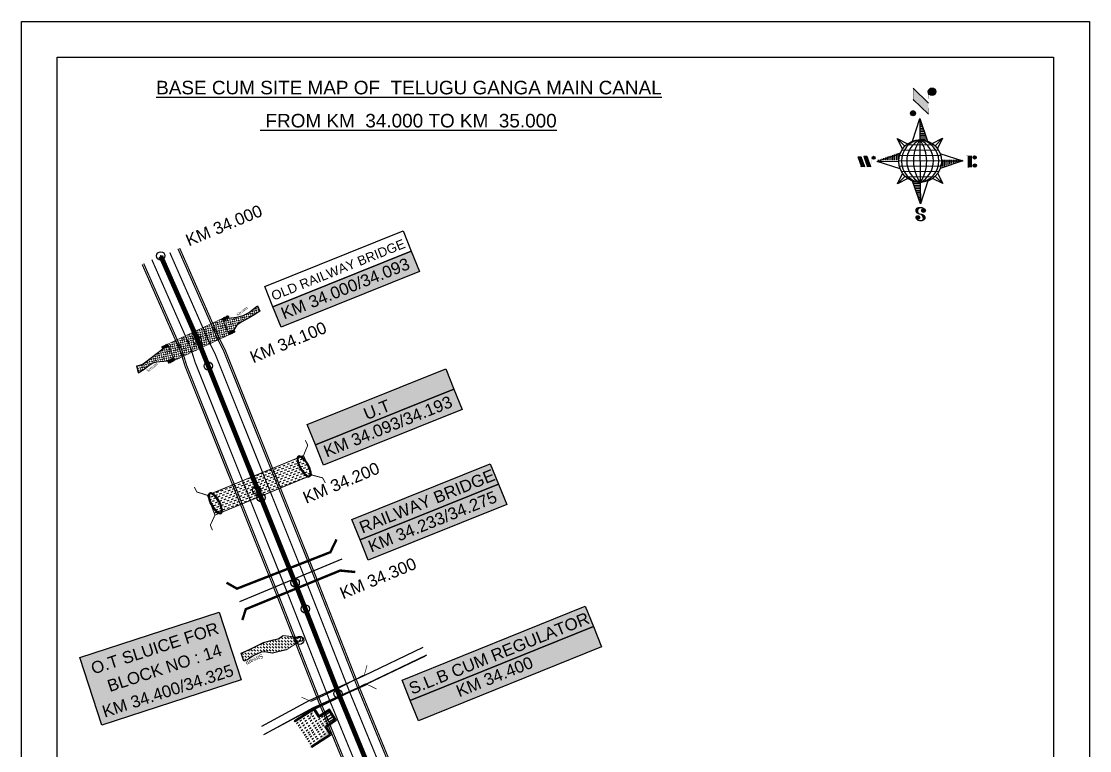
# Model space of a CAD drawing. Header units: inches. Extents: x 255066 to 255957, y 1726817 to 1728077.
# Drawn here: x 255066 to 255957, y 1727468 to 1728077 of the extents above; entities that cross this region are included whole.
import ezdxf

# ---------------------------------------------------------------- set-up
doc = ezdxf.new("R2010")
doc.units = ezdxf.units.IN
doc.header["$MEASUREMENT"] = 0
doc.header["$PDMODE"] = 32
doc.header["$PDSIZE"] = 7
doc.linetypes.add('ACAD_ISO02W100', pattern=[15, 12, -3])
for name, color, linetype in [('AQUADUCT', 1, 'Continuous'), ('bed with', 5, 'Continuous'), ('bord', 1, 'Continuous'), ('cahnige', 7, 'Continuous'), ('CARTTRACK', 30, 'ACAD_ISO02W100'), ('chainage', 7, 'Continuous'), ('laying', 4, 'Continuous'), ('lining', 4, 'Continuous'), ('OT', 7, 'Continuous'), ('ROAD', 6, 'Continuous'), ('SLB', 11, 'Continuous'), ('STREAM', 4, 'Continuous'), ('Stu coo', 3, 'Continuous'), ('TEXT', 7, 'Continuous'), ('top of bund', 1, 'Continuous'), ('UT', 173, 'ACAD_ISO02W100'), ('V', 6, 'Continuous'), ('ZSTU', 7, 'Continuous')]:
    doc.layers.add(name, color=color, linetype=linetype)
doc.styles.add('5mm', font='times.ttf', dxfattribs={"height": 3})
doc.styles.get("Standard").update_dxf_attribs({"font": 'arial.ttf'})
doc.linetypes.add('TRACKS', pattern='A,0.15,[130,ltypeshp.shx,S=0.25,R=0,X=0,Y=0],0.15', length=0.3)
pattern_1 = [(228.0128, (-362214.33102, -1526288.49251), (-7.999998232158, -9.0000013416072), [0.134536, -13.319088]), (184.9697, (-362214.42102, -1526288.592507), (12.0000010515176, 0.999991307007), [0.230868, -22.855925]), (132.5104, (-362214.65102, -1526288.61251), (9.9999907183468, -11.0000086738712), [0.162788, -16.116032]), (267.2737, (-362215.04102, -1526288.862507), (0.9999960177272, 20.0000002949735), [0.210238, -20.813558]), (292.8337, (-362215.05102, -1526289.072507), (-5.0000099054371, 11.9999964117778), [0.206155, -20.409373]), (357.2737, (-362214.97102, -1526289.262507), (-20.0000002949735, 0.9999960177272), [0.210238, -20.813558]), (37.6942, (-362214.761022, -1526289.272507), (-13.000007345618, -9.9999904051605), [0.278029, -27.524849]), (72.2553, (-362214.541022, -1526289.102507), (7.0000107627054, 21.9999962312392), [0.262488, -25.986321]), (121.4296, (-362214.46102, -1526288.852507), (-8.0000082341764, 12.9999950364926), [0.21095, -20.884073]), (175.2364, (-362214.57102, -1526288.67251), (11.0000009463196, -0.9999915326613), [0.240832, -11.800763]), (222.3974, (-362214.811022, -1526288.652507), (-12.0000073510732, -10.9999920820141), [0.311448, -30.833375]), (138.8141, (-362214.05102, -1526288.87251), (-7.0000029468057, 5.999997313343), [0.106301, -10.523844]), (171.4692, (-362214.13102, -1526288.802507), (12.9999982848151, -2.0000079100398), [0.202237, -20.021511]), (225, (-362214.331, -1526288.7725), (-1e-16, -1.00000030945), [0.141421, -1.272792]), (203.1986, (-362214.40102, -1526288.65251), (4.999999730667, 2.000001325265), [0.076158, -7.539615]), (291.8014, (-362214.47102, -1526288.6825), (-0.9999999105, 3.00000027301), [0.107703, -5.277462]), (30.9638, (-362214.43102, -1526288.7825), (2.999998022288, 2.00000248354), [0.174929, -5.656023]), (161.5651, (-362214.28102, -1526288.6925), (2.00000043459, -0.99999840322), [0.126491, -3.035787]), (16.3895, (-362215.05102, -1526288.682507), (10.000002198412, 2.999992709818), [0.1772, -17.542845]), (70.3462, (-362214.88102, -1526288.63251), (-3.9999952473717, -11.0000021356062), [0.148661, -14.717408]), (293.1986, (-362214.28102, -1526288.49251), (-2.000001325265, 4.999999730667), [0.152315, -7.463458]), (343.6105, (-362214.22102, -1526288.632507), (-10.000002198412, 2.999992709818), [0.1772, -17.542845]), (339.444, (-362215.05102, -1526289.30251), (-5.000001844542, 1.999995996422), [0.17088, -8.373124]), (294.7751, (-362214.89102, -1526289.36251), (-4.9999921892452, 11.000003421839), [0.143178, -14.174643]), (66.8014, (-362214.27102, -1526289.49251), (2.000001325265, 4.999999730667), [0.152315, -7.463458]), (17.354, (-362214.21102, -1526289.35251), (-13.0000020190968, -3.9999945022591), [0.167631, -16.595424]), (69.444, (-362214.76102, -1526289.49251), (-1.999995996422, -5.000001844542), [0.08544, -8.458564]), (101.3099, (-362214.33102, -1526289.4925), (-0.999997632162, 4.00000075223), [0.05099, -5.048029]), (165.9638, (-362214.34102, -1526289.4425), (3.00000054599, -0.99999805736), [0.206155, -3.91695]), (186.009, (-362214.54102, -1526289.392507), (9.999999750906, 0.9999993174818), [0.19105, -18.913923]), (303.6901, (-362214.43102, -1526288.8725), (-1.000001334507, 1.99999955777), [0.144222, -3.461329]), (353.1572, (-362214.351022, -1526288.992507), (16.9999993654786, -2.0000079979248), [0.251794, -24.927563]), (60.9454, (-362214.10102, -1526289.02251), (-4.000000027199, -7.0000003845697), [0.102956, -10.192674]), (90, (-362214.051, -1526288.9325), (-1, 1), [0.06, -0.94]), (120.2564, (-362214.56102, -1526289.36251), (3.9999948868027, -7.0000024558547), [0.138924, -13.75352]), (48.0128, (-362214.63102, -1526289.24251), (7.999998232158, 9.0000013416072), [0.269072, -13.184552]), (0, (-362214.451, -1526289.0425), (1, 1), [0.26, -0.74]), (325.3048, (-362214.19102, -1526289.04251), (-9.9999942589875, 7.0000086095945), [0.158114, -15.653274]), (254.0546, (-362214.06102, -1526289.13251), (-0.999999889296, -4.000000126652), [0.145602, -7.134508]), (207.646, (-362214.10102, -1526289.272507), (-18.9999958071796, -10.0000077131692), [0.237065, -23.469474]), (175.4261, (-362214.311022, -1526289.382507), (-13.0000005583121, 0.9999948011611), [0.250799, -24.829074])]
pattern_2 = [(0, (-362215.051, -1526289.4925), (1.25, 1.25), [1.25, -1.25])]
pattern_3 = [(228.0128, (-362243.17535, -1526336.432974), (-7.999998232158, -9.0000013416072), [0.134536, -13.319088]), (184.9697, (-362243.26535, -1526336.532974), (12.0000010515176, 0.999991307007), [0.230868, -22.855925]), (132.5104, (-362243.49535, -1526336.552974), (9.9999907183468, -11.0000086738712), [0.162788, -16.116032]), (267.2737, (-362243.88535, -1526336.802974), (0.9999960177272, 20.0000002949735), [0.210238, -20.813558]), (292.8337, (-362243.89535, -1526337.012974), (-5.0000099054371, 11.9999964117778), [0.206155, -20.409373]), (357.2737, (-362243.81535, -1526337.202974), (-20.0000002949735, 0.9999960177272), [0.210238, -20.813558]), (37.6942, (-362243.60535, -1526337.212974), (-13.000007345618, -9.9999904051605), [0.278029, -27.524849]), (72.2553, (-362243.38535, -1526337.042974), (7.0000107627054, 21.9999962312392), [0.262488, -25.986321]), (121.4296, (-362243.30535, -1526336.792974), (-8.0000082341764, 12.9999950364926), [0.21095, -20.884073]), (175.2364, (-362243.41535, -1526336.612974), (11.0000009463196, -0.9999915326613), [0.240832, -11.800763]), (222.3974, (-362243.65535, -1526336.592974), (-12.0000073510732, -10.9999920820141), [0.311448, -30.833375]), (138.8141, (-362242.89535, -1526336.81297), (-7.0000029468057, 5.999997313343), [0.106301, -10.523844]), (171.4692, (-362242.97535, -1526336.742974), (12.9999982848151, -2.0000079100398), [0.202237, -20.021511]), (225, (-362243.17535, -1526336.713), (-1e-16, -1.00000030945), [0.141421, -1.272792]), (203.1986, (-362243.24535, -1526336.59297), (4.999999730667, 2.000001325265), [0.076158, -7.539615]), (291.8014, (-362243.31535, -1526336.62297), (-0.9999999105, 3.00000027301), [0.107703, -5.277462]), (30.9638, (-362243.27535, -1526336.72297), (2.999998022288, 2.00000248354), [0.174929, -5.656023]), (161.5651, (-362243.12535, -1526336.63297), (2.00000043459, -0.99999840322), [0.126491, -3.035787]), (16.3895, (-362243.89535, -1526336.622974), (10.000002198412, 2.999992709818), [0.1772, -17.542845]), (70.3462, (-362243.72535, -1526336.572974), (-3.9999952473717, -11.0000021356062), [0.148661, -14.717408]), (293.1986, (-362243.12535, -1526336.43297), (-2.000001325265, 4.999999730667), [0.152315, -7.463458]), (343.6105, (-362243.06535, -1526336.572974), (-10.000002198412, 2.999992709818), [0.1772, -17.542845]), (339.444, (-362243.89535, -1526337.24297), (-5.000001844542, 1.999995996422), [0.17088, -8.373124]), (294.7751, (-362243.73535, -1526337.302974), (-4.9999921892452, 11.000003421839), [0.143178, -14.174643]), (66.8014, (-362243.11535, -1526337.43297), (2.000001325265, 4.999999730667), [0.152315, -7.463458]), (17.354, (-362243.05535, -1526337.292974), (-13.0000020190968, -3.9999945022591), [0.167631, -16.595424]), (69.444, (-362243.60535, -1526337.43297), (-1.999995996422, -5.000001844542), [0.08544, -8.458564]), (101.3099, (-362243.17535, -1526337.43297), (-0.999997632162, 4.00000075223), [0.05099, -5.048029]), (165.9638, (-362243.18535, -1526337.38297), (3.00000054599, -0.99999805736), [0.206155, -3.91695]), (186.009, (-362243.38535, -1526337.332974), (9.999999750906, 0.9999993174818), [0.19105, -18.913923]), (303.6901, (-362243.27535, -1526336.81297), (-1.000001334507, 1.99999955777), [0.144222, -3.461329]), (353.1572, (-362243.19535, -1526336.932974), (16.9999993654786, -2.0000079979248), [0.251794, -24.927563]), (60.9454, (-362242.94535, -1526336.96297), (-4.000000027199, -7.0000003845697), [0.102956, -10.192674]), (90, (-362242.8953, -1526336.873), (-1, 1), [0.06, -0.94]), (120.2564, (-362243.40535, -1526337.302974), (3.9999948868027, -7.0000024558547), [0.138924, -13.75352]), (48.0128, (-362243.47535, -1526337.182974), (7.999998232158, 9.0000013416072), [0.269072, -13.184552]), (0, (-362243.2953, -1526336.983), (1, 1), [0.26, -0.74]), (325.3048, (-362243.03535, -1526336.982974), (-9.9999942589875, 7.0000086095945), [0.158114, -15.653274]), (254.0546, (-362242.90535, -1526337.07297), (-0.999999889296, -4.000000126652), [0.145602, -7.134508]), (207.646, (-362242.94535, -1526337.212974), (-18.9999958071796, -10.0000077131692), [0.237065, -23.469474]), (175.4261, (-362243.15535, -1526337.322974), (-13.0000005583121, 0.9999948011611), [0.250799, -24.829074])]
pattern_4 = [(267.297113149, (-8720374.938, 50637915.138), (10.5367255337, -0.497431438), [])]
pattern_5 = [(357.297113149, (-8720374.938, 50637915.138), (0.497431438, 10.5367255337), [])]

# ---------------------------------------------------------------- blocks, each defined once
blk = doc.blocks.new('FGDFGDFG6YURT')
at = {"layer": 'ROAD', "color": 1, "linetype": 'Continuous', "lineweight": 25}
for points in [[(386103.53, 1482907.42, 0), (386134.49, 1482913.05, 0), (386162.33, 1482917.43, 0), (386187.04, 1482923.15, 0)], [(386104.35, 1482907.67, 0), (386135.27, 1482913.29, 0), (386163.2, 1482917.69, 0), (386188.04, 1482923.43, 0)], [(386104.24, 1482903.53, 0), (386135.16, 1482909.15, 0), (386163.09, 1482913.55, 0), (386187.93, 1482919.3, 0)]]:
    blk.add_polyline3d(points, dxfattribs=at)
at = {"layer": 'SLB'}
for points, const_width in [([(386161.82, 1482917.9), (386162.17, 1482917.94), (386164.81, 1482922)], 0.3), ([(386134.59, 1482913.4), (386134.24, 1482913.41), (386130.63, 1482916.64)], 0.3), ([(386134.59, 1482913.4), (386148.24, 1482915.45), (386161.82, 1482917.9)], 0.5), ([(386161.99, 1482918.19), (386148.41, 1482915.73), (386134.91, 1482912.87)], 0.5), ([(386161.88, 1482914.05), (386148.3, 1482911.6), (386134.8, 1482908.74)], 0.5), ([(386161.88, 1482914.05), (386162.23, 1482914.04), (386165.93, 1482910.93)], 0.3), ([(386134.8, 1482908.74), (386134.45, 1482908.69), (386131.94, 1482904.55)], 0.3)]:
    blk.add_lwpolyline(points, dxfattribs=dict(at, const_width=const_width))
blk = doc.blocks.new('VBVB')
at = {"layer": 'STREAM'}
h = blk.add_hatch(dxfattribs=at)
h.set_pattern_fill('DASH', color=256, scale=10, style=0)
h.set_pattern_definition([(0, (17867.8837, -28501.71), (1.25, 1.25), [1.25, -1.25])])
h.paths.add_polyline_path([(380095.96, 1497774.98), (380098.87, 1497780.21), (380100.45, 1497784.62), (380101.78, 1497788.77), (380103.77, 1497793.59), (380099.53, 1497795.92), (380098.45, 1497793.51), (380097.62, 1497789.6), (380096.96, 1497787.69), (380095.79, 1497784.7), (380093.88, 1497782.96), (380090.89, 1497780.8), (380086.57, 1497773.96), (380084.6, 1497765.18), (380084.08, 1497764.33), (380085.94, 1497763.15), (380086.57, 1497763.83), (380093.72, 1497769.3), (380094.46, 1497772.65)])
at = {"layer": 'OT', "const_width": 0.5}
blk.add_lwpolyline([(380084.6, 1497765.18), (380084.07, 1497764.33), (380083.55, 1497763.48), (380085.4, 1497762.31), (380085.94, 1497763.15), (380084.08, 1497764.33), (380085.94, 1497763.15), (380086.57, 1497763.83), (380093.72, 1497769.3), (380086.57, 1497763.83), (380085.94, 1497763.15), (380084.08, 1497764.33), (380084.6, 1497765.18), (380086.57, 1497773.96)], dxfattribs=at)
at = {"layer": 'STREAM'}
blk.add_lwpolyline([(380086.57, 1497773.96), (380090.89, 1497780.8), (380093.88, 1497782.96), (380095.79, 1497784.7), (380096.96, 1497787.69), (380097.62, 1497789.6), (380098.45, 1497793.51), (380099.53, 1497795.92), (380103.77, 1497793.59), (380101.78, 1497788.77), (380100.45, 1497784.62), (380098.87, 1497780.21), (380095.96, 1497774.98), (380094.46, 1497772.65), (380093.72, 1497769.3)], dxfattribs=at)
at = {"layer": 'cahnige', "style": '5mm'}
blk.add_text('Stream', height=2.5, rotation=71.17434, dxfattribs=at).set_placement((380095, 1497785.49))
blk = doc.blocks.new('A$C377B10CC')
at = {"layer": 'STREAM'}
h = blk.add_hatch(dxfattribs=at)
h.set_pattern_fill('DASH', color=256, scale=10, style=0)
h.set_pattern_definition(pattern_2)
h.paths.add_polyline_path([(-21.08, 10.4), (-19.27, 14.97), (-16.19, 21.25), (-13.84, 26.14), (-11.82, 30.83), (-15.87, 33.27), (-17.46, 29.02), (-18.42, 24.87), (-21.4, 19.97), (-25.24, 15.72), (-29.94, 11.73), (-32.55, 7.4), (-28.05, 4.51), (-23.62, 1.52), (-21.09, 5.72)])
h = blk.add_hatch(dxfattribs=at)
h.set_pattern_fill('DASH', color=256, scale=10, style=0)
h.set_pattern_definition(pattern_2)
h.paths.add_polyline_path([(-60.19, -34.66), (-53.99, -38.65), (-47.91, -42.74), (-22.26, -0.11), (-28.38, 4.01), (-34.55, 7.96)])
h = blk.add_hatch(dxfattribs=at)
h.set_pattern_fill('DASH', color=256, scale=10, style=0)
h.set_pattern_definition(pattern_2)
h.paths.add_polyline_path([(-57.75, -50.48), (-52.46, -46.42), (-49.88, -42.13), (-54.32, -39.15), (-58.82, -36.26), (-61.4, -40.54), (-63.59, -47.48), (-64.77, -50.57), (-67.97, -60.27), (-69.89, -62.93), (-71.7, -64.63), (-67.44, -68.36), (-64.88, -63.04), (-63.28, -57.93), (-61.9, -54.85), (-59.45, -52.19)])
at = {"layer": 'UT', "ltscale": 0.2}
h = blk.add_hatch(dxfattribs=at)
h.set_pattern_fill('GRAVEL', color=256, style=0)
h.set_pattern_definition(pattern_1)
h.paths.add_polyline_path([(-34.24, 8.48), (-32.55, 7.4), (-29.94, 11.73), (-31.66, 12.76)])
h = blk.add_hatch(dxfattribs=at)
h.set_pattern_fill('GRAVEL', color=256, style=0)
h.set_pattern_definition(pattern_1)
h.paths.add_polyline_path([(-23.62, 1.52), (-21.95, 0.4), (-19.37, 4.69), (-21.09, 5.72)])
h = blk.add_hatch(dxfattribs=at)
h.set_pattern_fill('GRAVEL', color=256, style=0)
h.set_pattern_definition(pattern_3)
h.paths.add_polyline_path([(-58.82, -36.26), (-60.5, -35.18), (-63.08, -39.46), (-61.4, -40.54)])
h = blk.add_hatch(dxfattribs=at)
h.set_pattern_fill('GRAVEL', color=256, style=0)
h.set_pattern_definition(pattern_3)
h.paths.add_polyline_path([(-48.22, -43.25), (-49.93, -42.22), (-52.46, -46.42), (-50.8, -47.54)])
at = {"layer": 'STREAM'}
for points in [[(-29.94, 11.73), (-25.24, 15.72), (-21.4, 19.97), (-18.42, 24.87), (-17.46, 29.02), (-15.87, 33.27), (-11.82, 30.83), (-13.84, 26.14), (-16.19, 21.25), (-19.27, 14.97), (-21.08, 10.4), (-21.09, 5.72)], [(-61.4, -40.54), (-63.59, -47.48), (-64.77, -50.57), (-67.97, -60.27), (-69.89, -62.93), (-71.7, -64.63), (-67.44, -68.36), (-64.88, -63.04), (-63.28, -57.93), (-61.9, -54.85), (-59.45, -52.19), (-57.75, -50.48), (-52.46, -46.42)]]:
    blk.add_lwpolyline(points, dxfattribs=at)
at = {"layer": 'UT', "ltscale": 0.2, "const_width": 0.5}
for points in [[(-34.24, 8.48), (-31.66, 12.76)], [(-32.55, 7.4), (-29.94, 11.73)], [(-31.66, 12.76), (-29.94, 11.73)], [(-60.5, -35.18), (-34.55, 7.96)], [(-48.22, -43.25), (-22.26, -0.11)], [(-34.56, 7.97), (-28.38, 4.01), (-22.26, -0.11)], [(-34.24, 8.48), (-28.05, 4.51), (-21.95, 0.4)], [(-23.62, 1.52), (-21.09, 5.72)], [(-22.26, -0.11), (-21.95, 0.4)], [(-21.95, 0.4), (-19.37, 4.69)], [(-21.09, 5.72), (-19.37, 4.69)], [(-63.08, -39.46), (-60.5, -35.18)], [(-60.5, -35.18), (-54.32, -39.15), (-48.22, -43.25)], [(-60.18, -34.67), (-53.99, -38.65), (-47.88, -42.75)], [(-63.08, -39.46), (-61.4, -40.54)], [(-61.4, -40.54), (-58.82, -36.26)], [(-52.46, -46.42), (-49.88, -42.13)], [(-50.8, -47.54), (-48.22, -43.25)], [(-52.46, -46.42), (-50.8, -47.54)]]:
    blk.add_lwpolyline(points, dxfattribs=at)
at = {"layer": 'cahnige', "style": '5mm'}
for p in [(-24.71, 16.98), (-60.91, -63.65)]:
    blk.add_text('Stream', height=2.5, rotation=71.17434, dxfattribs=at).set_placement(p)
blk = doc.blocks.new('GGF')
at = {"layer": 'STREAM'}
h = blk.add_hatch(dxfattribs=at)
h.set_pattern_fill('DASH', color=256, scale=10, angle=-6.08273, style=0)
h.set_pattern_definition([(353.91726508, (-115347.3726, 1016.3876), (1.3754179499, 1.1105068496), [1.25, -1.25])])
h.paths.add_polyline_path([(406186.84, 1485623.89), (406186.34, 1485618.17), (406185.83, 1485612.44), (406242.6, 1485608.9), (406242.86, 1485614.64), (406243.12, 1485620.38)])
at = {"layer": 'laying', "linetype": 'ByBlock', "extrusion": (0, 0, -1)}
for centre in [(406188.83, 1485618.1), (406240.81, 1485614.96)]:
    blk.add_ellipse(centre, major_axis=(0.4, -6.37), ratio=0.388717, dxfattribs=at)
at = {"layer": 'laying', "linetype": 'ByBlock'}
for points in [[(406189.2, 1485612.24), (406189.13, 1485612.23), (406189.05, 1485612.25), (406188.86, 1485612.32), (406188.75, 1485612.39), (406188.51, 1485612.61), (406188.38, 1485612.76), (406187.99, 1485613.32), (406187.73, 1485613.86), (406187.29, 1485615.15), (406187.11, 1485615.9), (406186.88, 1485617.49), (406186.82, 1485618.32), (406186.84, 1485619.93), (406186.91, 1485620.71), (406187.17, 1485622.07), (406187.36, 1485622.65), (406187.71, 1485623.36), (406187.86, 1485623.57), (406188.11, 1485623.82), (406188.22, 1485623.89), (406188.4, 1485623.96), (406188.47, 1485623.97), (406188.64, 1485623.95), (406188.74, 1485623.91), (406188.98, 1485623.76), (406189.11, 1485623.64), (406189.38, 1485623.32), (406189.52, 1485623.11), (406189.95, 1485622.33), (406190.22, 1485621.61), (406190.62, 1485619.96), (406190.76, 1485619.04), (406190.86, 1485617.19), (406190.83, 1485616.26), (406190.61, 1485614.61), (406190.43, 1485613.88), (406190.06, 1485613.02), (406189.9, 1485612.77), (406189.63, 1485612.45), (406189.52, 1485612.35), (406189.34, 1485612.26), (406189.27, 1485612.24), (406189.2, 1485612.24)], [(406241.18, 1485609.1), (406241.11, 1485609.1), (406241.03, 1485609.11), (406240.84, 1485609.19), (406240.73, 1485609.26), (406240.49, 1485609.47), (406240.36, 1485609.62), (406239.97, 1485610.18), (406239.7, 1485610.72), (406239.26, 1485612.02), (406239.09, 1485612.77), (406238.86, 1485614.35), (406238.8, 1485615.19), (406238.82, 1485616.8), (406238.89, 1485617.57), (406239.15, 1485618.93), (406239.34, 1485619.51), (406239.69, 1485620.22), (406239.84, 1485620.43), (406240.09, 1485620.69), (406240.19, 1485620.75), (406240.37, 1485620.83), (406240.44, 1485620.83), (406240.62, 1485620.81), (406240.72, 1485620.78), (406240.95, 1485620.62), (406241.08, 1485620.51), (406241.36, 1485620.18), (406241.5, 1485619.98), (406241.93, 1485619.19), (406242.2, 1485618.47), (406242.6, 1485616.82), (406242.73, 1485615.9), (406242.84, 1485614.05), (406242.81, 1485613.12), (406242.59, 1485611.47), (406242.4, 1485610.74), (406242.03, 1485609.88), (406241.88, 1485609.63), (406241.61, 1485609.31), (406241.49, 1485609.22), (406241.31, 1485609.12), (406241.25, 1485609.11), (406241.18, 1485609.1)]]:
    blk.add_open_spline(points, degree=3, knots=[0, 0, 0, 0, 0.189072, 0.189072, 0.378144, 0.378144, 0.567217, 0.567217, 0.964238, 0.964238, 1.36126, 1.36126, 1.758281, 1.758281, 2.155303, 2.155303, 2.552324, 2.552324, 2.807761, 2.807761, 3.01244, 3.01244, 3.217119, 3.217119, 3.421798, 3.421798, 3.626477, 3.626477, 3.831155, 3.831155, 4.280923, 4.280923, 4.73069, 4.73069, 5.180458, 5.180458, 5.630225, 5.630225, 5.896844, 5.896844, 6.112115, 6.112115, 6.283185, 6.283185, 6.283185, 6.283185], dxfattribs=at)
at = {"layer": 'UT', "ltscale": 0.2, "const_width": 0.5}
for points in [[(406181.01, 1485605.63), (406181.2, 1485608.62), (406185.83, 1485612.44), (406186.34, 1485618.17), (406186.84, 1485623.89), (406182.49, 1485628.03), (406182.47, 1485631.03)], [(406247.66, 1485627.39), (406247.59, 1485624.39), (406243.12, 1485620.38), (406242.86, 1485614.64), (406242.6, 1485608.9), (406247.12, 1485604.95), (406247.26, 1485601.95)], [(406186.84, 1485623.89), (406243.12, 1485620.38)], [(406185.83, 1485612.44), (406242.6, 1485608.9)]]:
    blk.add_lwpolyline(points, dxfattribs=at)
blk = doc.blocks.new('RGRGFG')
at = {"layer": 'V'}
h = blk.add_hatch(color=4, dxfattribs=at)
h.paths.add_polyline_path([(245045.3, 1724876.52), (245045.3, 1724857.87), (245052.94, 1724857.87), (245052.94, 1724847.69), (245061.79, 1724847.69), (245061.79, 1724857.87), (245069.43, 1724857.87), (245069.43, 1724876.52), (245070.43, 1724876.52), (245070.43, 1724856.87), (245062.79, 1724856.87), (245062.79, 1724846.69), (245051.94, 1724846.69), (245051.94, 1724856.87), (245044.3, 1724856.87), (245044.3, 1724876.52)])
h.paths.add_polyline_path([(245070.43, 1724876.52), (245070.43, 1724856.87)], flags=17)
h.paths.add_polyline_path([(245062.79, 1724856.87), (245062.79, 1724846.69)], flags=17)
h.paths.add_polyline_path([(245062.79, 1724856.87), (245070.43, 1724856.87)], flags=17)
edge = h.paths.add_edge_path(flags=17)
edge.add_line((245051.94, 1724846.69), (245062.79, 1724846.69))
edge.add_line((245051.94, 1724846.69), (245062.79, 1724846.69))
edge = h.paths.add_edge_path(flags=17)
edge.add_line((245044.3, 1724876.52), (245044.3, 1724856.87))
edge.add_line((245044.3, 1724856.87), (245051.94, 1724856.87))
edge.add_line((245051.94, 1724856.87), (245051.94, 1724846.69))
at = {"layer": 'V', "color": 4}
for points in [[(245044.3, 1724876.52), (245044.3, 1724856.87), (245051.94, 1724856.87), (245051.94, 1724846.69)], [(245044.3, 1724876.52), (245044.3, 1724856.87), (245051.94, 1724856.87), (245051.94, 1724846.69), (245062.79, 1724846.69), (245062.79, 1724856.87), (245070.43, 1724856.87), (245070.43, 1724876.52)], [(245044.3, 1724876.52), (245045.3, 1724876.52)], [(245045.3, 1724876.52), (245045.3, 1724857.87), (245052.94, 1724857.87), (245052.94, 1724847.69), (245061.79, 1724847.69), (245061.79, 1724857.87), (245069.43, 1724857.87), (245069.43, 1724876.52)], [(245047.33, 1724874.79), (245047.33, 1724876.45)], [(245047.33, 1724871.3), (245047.33, 1724872.96)], [(245047.33, 1724867.98), (245047.33, 1724869.64)], [(245049.56, 1724874.79), (245049.56, 1724876.45)], [(245049.56, 1724871.3), (245049.56, 1724872.96)], [(245049.56, 1724867.98), (245049.56, 1724869.64)], [(245051.93, 1724874.79), (245051.93, 1724876.45)], [(245051.93, 1724871.3), (245051.93, 1724872.96)], [(245051.93, 1724867.98), (245051.93, 1724869.64)], [(245051.94, 1724846.69), (245062.79, 1724846.69), (245062.79, 1724856.87), (245070.43, 1724856.87), (245070.43, 1724876.52)], [(245053.95, 1724874.79), (245053.95, 1724876.45)], [(245053.95, 1724871.3), (245053.95, 1724872.96)], [(245053.95, 1724867.98), (245053.95, 1724869.64)], [(245055.88, 1724874.79), (245055.88, 1724876.45)], [(245055.88, 1724871.3), (245055.88, 1724872.96)], [(245055.88, 1724867.98), (245055.88, 1724869.64)], [(245058.11, 1724874.79), (245058.11, 1724876.45)], [(245058.11, 1724871.3), (245058.11, 1724872.96)], [(245058.11, 1724867.98), (245058.11, 1724869.64)], [(245060.48, 1724874.79), (245060.48, 1724876.45)], [(245060.48, 1724871.3), (245060.48, 1724872.96)], [(245060.48, 1724867.98), (245060.48, 1724869.64)], [(245070.43, 1724876.52), (245070.43, 1724856.87), (245062.79, 1724856.87), (245062.79, 1724846.69)], [(245070.43, 1724876.52), (245070.43, 1724856.87), (245062.79, 1724856.87), (245062.79, 1724846.69)], [(245063.06, 1724874.79), (245063.06, 1724876.45)], [(245063.06, 1724871.3), (245063.06, 1724872.96)], [(245063.06, 1724867.98), (245063.06, 1724869.64)], [(245065.3, 1724874.79), (245065.3, 1724876.45)], [(245065.3, 1724871.3), (245065.3, 1724872.96)], [(245065.3, 1724867.98), (245065.3, 1724869.64)], [(245067.66, 1724874.79), (245067.66, 1724876.45)], [(245067.66, 1724871.3), (245067.66, 1724872.96)], [(245067.66, 1724867.98), (245067.66, 1724869.64)], [(245069.43, 1724876.52), (245070.43, 1724876.52)], [(245047.33, 1724864.19), (245047.33, 1724865.85)], [(245047.33, 1724860.74), (245047.33, 1724862.4)], [(245049.56, 1724864.19), (245049.56, 1724865.85)], [(245049.56, 1724860.74), (245049.56, 1724862.4)], [(245051.93, 1724864.19), (245051.93, 1724865.85)], [(245051.93, 1724860.74), (245051.93, 1724862.4)], [(245053.95, 1724864.19), (245053.95, 1724865.85)], [(245053.95, 1724860.74), (245053.95, 1724862.4)], [(245055.88, 1724864.19), (245055.88, 1724865.85)], [(245055.88, 1724860.74), (245055.88, 1724862.4)], [(245058.11, 1724864.19), (245058.11, 1724865.85)], [(245058.11, 1724860.74), (245058.11, 1724862.4)], [(245060.48, 1724864.19), (245060.48, 1724865.85)], [(245060.48, 1724860.74), (245060.48, 1724862.4)], [(245063.06, 1724864.19), (245063.06, 1724865.85)], [(245063.06, 1724860.74), (245063.06, 1724862.4)], [(245065.3, 1724864.19), (245065.3, 1724865.85)], [(245065.3, 1724860.74), (245065.3, 1724862.4)], [(245067.66, 1724864.19), (245067.66, 1724865.85)], [(245067.66, 1724860.74), (245067.66, 1724862.4)], [(245053.95, 1724857.68), (245053.95, 1724859.34)], [(245053.95, 1724854.48), (245053.95, 1724856.15)], [(245053.95, 1724848.32), (245053.95, 1724853.55)], [(245055.88, 1724857.68), (245055.88, 1724859.34)], [(245055.88, 1724854.48), (245055.88, 1724856.15)], [(245055.88, 1724848.32), (245055.88, 1724853.55)], [(245058.11, 1724857.68), (245058.11, 1724859.34)], [(245058.11, 1724854.48), (245058.11, 1724856.15)], [(245058.11, 1724848.32), (245058.11, 1724853.55)], [(245060.48, 1724857.68), (245060.48, 1724859.34)], [(245060.48, 1724854.48), (245060.48, 1724856.15)], [(245060.48, 1724848.32), (245060.48, 1724853.55)]]:
    blk.add_lwpolyline(points, dxfattribs=at)
blk = doc.blocks.new('*X7')
at = {"color": 0, "linetype": 'Continuous'}
for p, q in [((6321.56, 239.21), (6322.58, 240.23)), ((6321.57, 239.39), (6322.52, 240.35)), ((6321.58, 239.58), (6322.47, 240.46)), ((6321.59, 239.95), (6322.35, 240.7)), ((6321.59, 239.76), (6322.41, 240.58)), ((6321.6, 240.13), (6322.29, 240.82)), ((6321.61, 240.32), (6322.32, 241.03)), ((6321.62, 240.5), (6322.34, 241.22)), ((6321.67, 239.14), (6322.64, 240.11)), ((6321.76, 239.05), (6322.69, 239.99)), ((6321.77, 240.83), (6322.36, 241.41)), ((6321.84, 238.96), (6322.78, 239.9)), ((6321.93, 238.86), (6322.87, 239.81)), ((6322.01, 238.77), (6322.96, 239.72)), ((6322.08, 241.31), (6322.37, 241.61)), ((6322.1, 238.68), (6323.05, 239.64)), ((6322.18, 238.59), (6323.14, 239.55)), ((6322.27, 238.5), (6323.23, 239.46)), ((6322.41, 238.46), (6323.32, 239.37)), ((6322.54, 238.41), (6323.44, 239.31)), ((6322.67, 238.37), (6323.56, 239.26)), ((6322.8, 238.32), (6323.68, 239.2)), ((6322.93, 238.28), (6323.8, 239.15)), ((6323.06, 238.23), (6323.92, 239.09)), ((6323.19, 238.18), (6324.04, 239.03)), ((6323.33, 238.15), (6324.16, 238.98)), ((6323.5, 238.14), (6324.28, 238.92)), ((6323.67, 238.13), (6324.39, 238.85)), ((6323.83, 238.12), (6324.56, 238.84)), ((6324.1, 238.21), (6324.73, 238.84)), ((6324.34, 238.27), (6324.9, 238.83)), ((6324.59, 238.34), (6325.07, 238.82)), ((6324.83, 238.41), (6325.24, 238.81)), ((6325.08, 238.48), (6325.41, 238.81)), ((6325.4, 238.63), (6325.57, 238.8))]:
    blk.add_line(p, q, dxfattribs=at)
blk = doc.blocks.new('*X6')
at = {"color": 0, "linetype": 'Continuous'}
for p, q in [((6324.43, 240.3), (6324.53, 240.41)), ((6324.56, 240.26), (6324.76, 240.46)), ((6324.7, 240.22), (6325, 240.52)), ((6324.83, 240.18), (6325.23, 240.57)), ((6324.97, 240.14), (6325.45, 240.62)), ((6325.1, 240.1), (6325.63, 240.62)), ((6325.23, 240.05), (6325.8, 240.62)), ((6325.34, 239.97), (6325.98, 240.62)), ((6325.44, 239.9), (6326.1, 240.56)), ((6325.54, 239.83), (6326.22, 240.51)), ((6325.65, 239.75), (6326.35, 240.46)), ((6325.75, 239.68), (6326.47, 240.4)), ((6325.85, 239.61), (6326.59, 240.35)), ((6325.95, 239.53), (6326.72, 240.3)), ((6326.04, 239.44), (6326.84, 240.24)), ((6326.12, 239.35), (6326.96, 240.19)), ((6326.21, 239.25), (6327.06, 240.1)), ((6326.29, 239.16), (6327.14, 240.01)), ((6326.38, 239.07), (6327.22, 239.91)), ((6326.46, 238.98), (6327.3, 239.81)), ((6326.55, 238.89), (6327.38, 239.72)), ((6326.63, 238.8), (6327.46, 239.62)), ((6326.72, 238.7), (6327.54, 239.52)), ((6326.79, 238.6), (6327.62, 239.43)), ((6326.84, 238.47), (6327.7, 239.33)), ((6326.88, 238.34), (6327.78, 239.23)), ((6326.93, 238.21), (6327.85, 239.13)), ((6326.98, 238.08), (6327.85, 238.95)), ((6327, 237.93), (6327.84, 238.77)), ((6327.01, 237.76), (6327.84, 238.59)), ((6327.02, 237.6), (6327.84, 238.41)), ((6327.03, 237.43), (6327.83, 238.23)), ((6327.04, 237.26), (6327.83, 238.05)), ((6326.79, 236.48), (6327.35, 237.04)), ((6326.92, 236.78), (6327.58, 237.45)), ((6327.05, 237.09), (6327.81, 237.85))]:
    blk.add_line(p, q, dxfattribs=at)
blk = doc.blocks.new('H')
at = {"layer": 'bord', "extrusion": (0.000427885, 0.004792, 0.999988)}
h = blk.add_hatch(dxfattribs=at)
h.set_pattern_fill('LINE', color=8, scale=84.387686, angle=-2.70289, style=0)
h.set_pattern_definition(pattern_5)
h.paths.add_polyline_path([(-492.5, 785.6, -0.090992), (-448, 775.2), (-486.5, 912)])
h = blk.add_hatch(dxfattribs=at)
h.set_pattern_fill('LINE', color=8, scale=84.387686, angle=-92.70289, style=0)
h.set_pattern_definition(pattern_4)
h.paths.add_polyline_path([(-624.9, 665.1, -0.090992), (-614.5, 709.6), (-751.3, 671.1)])
h = blk.add_hatch(dxfattribs=at)
h.set_pattern_fill('LINE', color=8, scale=84.387686, angle=-92.70289, style=0)
h.set_pattern_definition(pattern_4)
h.paths.add_polyline_path([(-245.6, 647.2), (-372, 653.2, -0.090992), (-382.4, 608.7)])
h = blk.add_hatch(dxfattribs=at)
h.set_pattern_fill('LINE', color=8, scale=84.387686, angle=-2.70289, style=0)
h.set_pattern_definition(pattern_5)
h.paths.add_polyline_path([(-504.4, 532.7, -0.090992), (-548.9, 543.1), (-510.4, 406.3)])
for p, q in [((-516.2, 1087.1, -1217.1), (-431.5, 994, -1216.7)), ((-519.4, 1020.4, -1216.8), (-434.7, 927.3, -1216.4)), ((-538.3, 773.7, -1215.6), (-487, 906.2, -1216.3)), ((-487, 906.2, -1216.3), (-493, 779.8, -1215.7)), ((-487, 906.2, -1216.3), (-448.5, 769.4, -1215.7)), ((-626.7, 793.8, -1215.7), (-566.8, 760.2, -1215.6)), ((-626.7, 793.8, -1215.7), (-584.1, 747, -1215.5)), ((-598.9, 731, -1215.4), (-626.7, 793.8, -1215.7)), ((-421.3, 753.3, -1215.6), (-358.5, 781.1, -1215.7)), ((-358.5, 781.1, -1215.7), (-405.3, 738.5, -1215.5)), ((-358.5, 781.1, -1215.7), (-392.1, 721.2, -1215.4)), ((-864.7, 700.9, -1215.1), (-846.9, 637.7, -1214.9)), ((-846.9, 700.1, -1215.1), (-829.1, 636.9, -1214.9)), ((-829.1, 699.2, -1215.2), (-811.3, 636, -1214.9)), ((-829.1, 699.2, -1215.2), (-811.3, 698.4, -1215.2)), ((-811.3, 698.4, -1215.2), (-793.5, 635.2, -1214.9)), ((-751.8, 665.3, -1215), (-615, 703.8, -1215.3)), ((-751.8, 665.3, -1215), (-625.4, 659.3, -1215)), ((-619.3, 614, -1214.8), (-751.8, 665.3, -1215)), ((-246.1, 641.4, -1215.1), (-382.9, 602.9, -1214.9)), ((-378.6, 692.6, -1215.3), (-246.1, 641.4, -1215.1)), ((-372.5, 647.4, -1215.1), (-246.1, 641.4, -1215.1)), ((-213.5, 669.3, -1215.3), (-216.7, 600.8, -1214.9)), ((-197.2, 599.9, -1214.9), (-193.9, 668.4, -1215.3)), ((-639.4, 525.6, -1214.4), (-605.8, 585.5, -1214.7)), ((-399, 575.7, -1214.7), (-371.2, 512.9, -1214.5)), ((-639.4, 525.6, -1214.4), (-592.6, 568.1, -1214.6)), ((-576.6, 553.3, -1214.6), (-639.4, 525.6, -1214.4)), ((-510.9, 400.5, -1213.9), (-549.4, 537.2, -1214.5)), ((-459.6, 533, -1214.5), (-510.9, 400.5, -1213.9)), ((-504.9, 526.9, -1214.5), (-510.9, 400.5, -1213.9)), ((-371.2, 512.9, -1214.5), (-431.1, 546.5, -1214.6)), ((-371.2, 512.9, -1214.5), (-413.8, 559.7, -1214.7))]:
    blk.add_line(p, q, dxfattribs=at)
at = {"layer": 'bord', "color": 8, "linetype": 'ByBlock', "extrusion": (0.000427885, 0.004792, 0.999988)}
for p, q in [((-493, 779.8, -1215.7), (-504.9, 526.9, -1214.5)), ((-386.5, 711.4, -1215.4), (-605.5, 721.7, -1215.4)), ((-410.8, 744.2, -1215.5), (-578.1, 752.1, -1215.5)), ((-372.5, 647.4, -1215.1), (-625.4, 659.3, -1215)), ((-375, 679.2, -1215.3), (-619.9, 690.7, -1215.2)), ((-378, 615.9, -1214.9), (-622.9, 627.5, -1214.9)), ((-392.4, 584.9, -1214.8), (-611.4, 595.3, -1214.7)), ((-419.8, 554.6, -1214.6), (-587.1, 562.5, -1214.6))]:
    blk.add_line(p, q, dxfattribs=at)
at = {"layer": 'bord', "extrusion": (0.000427885, 0.004792, 0.999988), "elevation": -1212.1}
for points, const_width in [([(-522, 959.6), (-515.7, 1092.9)], 1.61), ([(-434.2, 933.1), (-427.9, 1066.5)], 1.61), ([(-870.1, 707), (-846.4, 705.9)], 0.642), ([(-828.6, 642.7), (-855.2, 643.9)], 0.642), ([(-828.6, 642.7), (-821, 678)], 0.642), ([(-810.8, 641.8), (-784.1, 640.6)], 0.642), ([(-793, 641), (-781.6, 693.9)], 0.642), ([(-222.7, 675.6), (-173.8, 673.3)], 0.706), ([(-194.8, 644.8), (-185, 644.4)], 0.706), ([(-177.1, 604.8), (-226, 607.1)], 0.706)]:
    blk.add_lwpolyline(points, dxfattribs=dict(at, const_width=const_width))
for points, const_width in [([(-413.7, 1073.1, 1), (-397.6, 1057.7, 1)], 22.3), ([(-530.3, 949.5, 1), (-519.6, 939.3, 1)], 14.8), ([(-775.9, 696.6, 1), (-769.5, 690.4, 1)], 8.9), ([(-177.8, 666.9, 1), (-170.8, 660.1, 1)], 9.79), ([(-180.1, 618, 1), (-173.1, 611.2, 1)], 9.79), ([(-525.2, 321.6, 1), (-533.4, 328.9, 1)], 11.1), ([(-489.8, 361.7, 1), (-498.1, 369.1, 1)], 11.1)]:
    blk.add_lwpolyline(points, format="xyb", close=True, dxfattribs=dict(at, const_width=const_width))
for points in [[(-537, 317.4), (-530.7, 310.5), (-519.8, 306.8), (-504.9, 306.9), (-493.9, 310), (-486.3, 317.7), (-486.5, 325.8), (-490.6, 333.3), (-493.5, 336.2), (-502.8, 340.9), (-522.5, 347.3), (-530.4, 351.6), (-533.7, 354.6), (-537.4, 362.6), (-537, 373.4), (-530, 380.7), (-520, 384.1), (-503.5, 384.2), (-492.5, 379.9), (-487.1, 373.3)], [(-522.5, 347.6), (-526.2, 353.8), (-527.8, 360.6), (-527.9, 370.6), (-525.9, 375.5), (-521.3, 381.2), (-514.5, 384.4)], [(-504.9, 306.9), (-499, 312.4), (-497, 319.4), (-497.5, 326.5), (-501.2, 335.4), (-509.2, 343.2)]]:
    blk.add_lwpolyline(points, dxfattribs=at)
at = {"layer": 'bord', "extrusion": (0.000427885, 0.004792, 0.999988)}
for centre, radius in [((-405.6, 1065.4, -1212.1), 22.3), ((-525, 944.4, -1212.1), 14.8), ((-498.4, 659.1, -1212.1), 126.6), ((-772.7, 693.5, -1212.1), 8.9), ((-174.3, 663.5, -1212.1), 9.79), ((-176.6, 614.6, -1212.1), 9.79), ((-529.3, 325.2, -1212.1), 11.1), ((-494, 365.4, -1212.1), 11.1)]:
    blk.add_circle(centre, radius, dxfattribs=at)
at = {"layer": 'bord', "color": 8, "linetype": 'ByBlock', "extrusion": (0.000427885, 0.004792, 0.999988)}
for centre, radius, start, end in [((-481.5, 658.3, -1212.1), 127.7, 94.92536, 259.66906), ((-436.8, 656.2, -1212.1), 140.8, 113.28644, 241.30798), ((-315.9, 650.5, -1212.1), 222.3, 142.58916, 212.00526), ((-560.1, 662.1, -1212.1), 140.8, 293.28644, 61.30798), ((-681, 667.8, -1212.1), 222.3, 322.58916, 32.00526), ((-515.4, 659.9, -1212.1), 127.7, 274.92536, 79.66906)]:
    blk.add_arc(centre, radius, start, end, dxfattribs=at)
at = {"layer": 'bord', "extrusion": (0.000427885, 0.004792, 0.999988)}
for points in [[(-515.7, 1092.9, -1212.1), (-431, 999.8, -1212.1), (-518.9, 1026.2, -1212.1), (-434.2, 933.1, -1212.1)], [(-864.1, 706.7, -1212.1), (-846.4, 705.9, -1212.1), (-846.3, 643.5, -1212.1), (-828.6, 642.7, -1212.1)], [(-828.6, 705, -1212.1), (-810.8, 704.2, -1212.1), (-810.8, 641.8, -1212.1), (-793, 641, -1212.1)], [(-193.4, 674.2, -1212.1), (-196.6, 605.7, -1212.1), (-213, 675.1, -1212.1), (-216.2, 606.7, -1212.1)]]:
    blk.add_solid(points, dxfattribs=at)
at = {"layer": 'bord', "extrusion": (0.000427885, 0.004792, 0.999988), "xscale": 7.977342409717546, "yscale": 7.977342408231451, "zscale": 7.977342408476333, "rotation": 138.0840426661453}
for name, p in [('*X6', (38300.5, -31929.4, -1212.1)), ('*X7', (38314.4, -31950.9, -1212.1))]:
    blk.add_blockref(name, p, dxfattribs=at)

msp = doc.modelspace()

# ---------------------------------------------------------------- hatches: boundary and pattern name
at = {"layer": 'V'}
msp.add_hatch(color=2, dxfattribs=at).paths.add_polyline_path([(255115.1, 1727545.67), (255231.37, 1727583.6), (255249.81, 1727527.08), (255133.53, 1727489.16)])
at = {"layer": 'ZSTU'}
h = msp.add_hatch(color=252, dxfattribs=at)
h.set_gradient(color1=(167, 88, 159), color2=(127, 67, 121), one_color=1, tint=0.38, name='CYLINDER')
h.paths.add_polyline_path([(255398.46, 1727868.04), (255391.65, 1727884.98), (255276.19, 1727838.5), (255283, 1727821.56)])
h.paths.add_polyline_path([(255284.13, 1727824.32), (255394.85, 1727868.88), (255389.05, 1727883.28), (255278.34, 1727838.71)], flags=24)
h = msp.add_hatch(color=135, dxfattribs=at)
h.set_gradient(color1=(141, 177, 78), color2=(107, 135, 59), one_color=1, tint=0.38, name='CYLINDER')
h.paths.add_polyline_path([(255304.92, 1727740.25), (255311.74, 1727723.31), (255427.2, 1727769.79), (255420.38, 1727786.73)])
h.paths.add_polyline_path([(255353.06, 1727740.33), (255378.65, 1727750.63), (255372.95, 1727764.78), (255347.36, 1727754.48)], flags=24)
h = msp.add_hatch(color=252, dxfattribs=at)
h.set_gradient(color1=(167, 88, 159), color2=(127, 67, 121), one_color=1, tint=0.38, name='CYLINDER')
h.paths.add_polyline_path([(255434.01, 1727752.85), (255427.2, 1727769.79), (255311.74, 1727723.31), (255318.55, 1727706.37)])
h.paths.add_polyline_path([(255319.68, 1727709.12), (255430.4, 1727753.69), (255424.6, 1727768.09), (255313.89, 1727723.52)], flags=24)
h = msp.add_hatch(color=135, dxfattribs=at)
h.set_gradient(color1=(141, 177, 78), color2=(107, 135, 59), one_color=1, tint=0.38, name='CYLINDER')
h.paths.add_polyline_path([(255342.12, 1727660.89), (255348.94, 1727643.95), (255464.4, 1727690.43), (255457.58, 1727707.37)])
h.paths.add_polyline_path([(255349.47, 1727645.6), (255465.89, 1727692.46), (255460.1, 1727706.85), (255343.68, 1727659.99)], flags=9)
h = msp.add_hatch(color=252, dxfattribs=at)
h.set_gradient(color1=(167, 88, 159), color2=(127, 67, 121), one_color=1, tint=0.38, name='CYLINDER')
h.paths.add_polyline_path([(255471.22, 1727673.49), (255464.4, 1727690.43), (255348.94, 1727643.95), (255355.76, 1727627.02)])
h.paths.add_polyline_path([(255356.89, 1727629.77), (255467.61, 1727674.33), (255461.81, 1727688.73), (255351.09, 1727644.17)], flags=24)
h = msp.add_hatch(color=135, dxfattribs=at)
h.set_gradient(color1=(141, 177, 78), color2=(107, 135, 59), one_color=1, tint=0.38, name='CYLINDER')
h.paths.add_polyline_path([(255383.92, 1727526.72), (255390.73, 1727509.78), (255543.6, 1727571.59), (255536.78, 1727588.53)])
h.paths.add_polyline_path([(255390.81, 1727511.11), (255544.67, 1727573.04), (255538.87, 1727587.44), (255385.01, 1727525.51)], flags=9)
h = msp.add_hatch(color=252, dxfattribs=at)
h.set_gradient(color1=(167, 88, 159), color2=(127, 67, 121), one_color=1, tint=0.38, name='CYLINDER')
h.paths.add_polyline_path([(255550.41, 1727554.65), (255543.6, 1727571.59), (255390.73, 1727509.78), (255397.55, 1727492.84)])
h.paths.add_polyline_path([(255430.27, 1727509.04), (255497.69, 1727536.18), (255491.96, 1727550.4), (255424.55, 1727523.26)], flags=24)

# ---------------------------------------------------------------- linework, layer by layer
at = {"linetype": 'ByBlock'}
for points in [[(255066.44, 1726816.7), (255066.44, 1728076.7), (255957.44, 1728076.7), (255957.44, 1726816.7)], [(255927.44, 1728046.7), (255927.44, 1726846.7), (255096.44, 1726846.7), (255096.44, 1728046.7)]]:
    msp.add_lwpolyline(points, close=True, dxfattribs=at)
for p in [(255182.71, 1727880.9), (255222.33, 1727789.08), (255266.29, 1727679.21), (255303.3, 1727586.31)]:
    msp.add_point(p)
at = {"color": 2}
for p in [(255213.11, 1727810.46), (255262.71, 1727685.31), (255294.78, 1727608.06), (255298.54, 1727560.07), (255330.43, 1727515.6)]:
    msp.add_point(p, dxfattribs=at)
at = {"layer": 'bed with', "const_width": 1}
for points in [[(255190.27, 1727883.7), (255222.49, 1727810.36), (255228.13, 1727798.94)], [(255175.26, 1727877.84), (255207.64, 1727804.13), (255211.32, 1727792.22)], [(255211.32, 1727792.22), (255286.67, 1727603.91), (255323.03, 1727511.26), (255436.35, 1727235.59), (255484.5, 1727116.65), (255524.72, 1727014.07), (255545.05, 1726975.48), (255563.99, 1726943.62), (255565.5, 1726941.43)], [(255228.13, 1727798.94), (255303.49, 1727610.58), (255339.83, 1727518.01), (255453.11, 1727242.43), (255501.31, 1727123.35), (255541.2, 1727021.62), (255560.85, 1726984.33), (255579.24, 1726953.39), (255581.01, 1726950.82)]]:
    msp.add_lwpolyline(points, dxfattribs=at)
at = {"layer": 'lining', "const_width": 1}
for points in [[(255197.05, 1727886.91), (255229.4, 1727813.26), (255235.09, 1727801.73)], [(255168.47, 1727874.64), (255200.72, 1727801.23), (255204.36, 1727789.43)], [(255235.09, 1727801.73), (255310.47, 1727613.34), (255346.79, 1727520.81), (255460.06, 1727245.26), (255508.28, 1727126.12), (255548.03, 1727024.74), (255567.4, 1726988), (255585.56, 1726957.44), (255586.91, 1726955.47)], [(255204.36, 1727789.43), (255279.69, 1727601.15), (255316.07, 1727508.47), (255429.41, 1727232.76), (255477.53, 1727113.87), (255517.89, 1727010.94), (255538.51, 1726971.82), (255557.67, 1726939.57), (255559.35, 1726937.13)]]:
    msp.add_lwpolyline(points, dxfattribs=at)
at = {"layer": 'top of bund', "const_width": 1}
for points in [[(255198.48, 1727887.39), (255230.79, 1727813.84), (255236.49, 1727802.29)], [(255167.23, 1727873.73), (255199.34, 1727800.65), (255202.97, 1727788.88)], [(255236.49, 1727802.29), (255311.86, 1727613.89), (255348.18, 1727521.37), (255461.45, 1727245.83), (255509.67, 1727126.68), (255549.4, 1727025.37), (255568.71, 1726988.73), (255586.82, 1726958.25), (255587.89, 1726956.69)], [(255202.97, 1727788.88), (255278.3, 1727600.59), (255314.68, 1727507.91), (255428.02, 1727232.19), (255476.14, 1727113.32), (255516.52, 1727010.32), (255537.2, 1726971.08), (255556.4, 1726938.76), (255558.48, 1726935.75)]]:
    msp.add_lwpolyline(points, dxfattribs=at)
at = {"layer": 'V', "color": 6, "const_width": 4}
for points in [[(255182.78, 1727880.72), (255215.06, 1727807.24), (255219.73, 1727795.58)], [(255219.73, 1727795.58), (255295.08, 1727607.24), (255331.43, 1727514.64), (255444.73, 1727239.01), (255492.91, 1727120), (255532.96, 1727017.84), (255552.95, 1726979.91), (255571.61, 1726948.51), (255573.25, 1726946.13)]]:
    msp.add_lwpolyline(points, dxfattribs=at)
at = {"layer": 'V', "color": 0, "const_width": 2}
for points in [[(255237.58, 1727608.2), (255246.28, 1727603.23), (255324.18, 1727633.65), (255329.31, 1727644.34)], [(255250.75, 1727577), (255253.64, 1727586.08), (255332.36, 1727618.34), (255344.9, 1727617.1)]]:
    msp.add_lwpolyline(points, dxfattribs=at)
at = {"layer": 'V', "color": 0, "linetype": 'TRACKS', "ltscale": 20}
msp.add_lwpolyline([(255248.54, 1727592.51), (255334.01, 1727627.98)], dxfattribs=at)
at = {"layer": 'V', "color": 2}
msp.add_lwpolyline([(255115.1, 1727545.67), (255231.37, 1727583.6), (255249.81, 1727527.08), (255133.53, 1727489.16)], close=True, dxfattribs=at)
at = {"layer": 'ZSTU', "color": 135}
for points in [[(255269.37, 1727855.44), (255384.83, 1727901.92), (255391.65, 1727884.98), (255276.19, 1727838.5)], [(255304.92, 1727740.25), (255420.38, 1727786.73), (255427.2, 1727769.79), (255311.74, 1727723.31)], [(255342.12, 1727660.89), (255457.58, 1727707.37), (255464.4, 1727690.43), (255348.94, 1727643.95)], [(255383.92, 1727526.72), (255536.78, 1727588.53), (255543.6, 1727571.59), (255390.73, 1727509.78)]]:
    msp.add_lwpolyline(points, close=True, dxfattribs=at)
at = {"layer": 'ZSTU', "color": 252}
for points in [[(255276.19, 1727838.5), (255391.65, 1727884.98), (255398.46, 1727868.04), (255283, 1727821.56)], [(255311.74, 1727723.31), (255427.2, 1727769.79), (255434.01, 1727752.85), (255318.55, 1727706.37)], [(255348.94, 1727643.95), (255464.4, 1727690.43), (255471.22, 1727673.49), (255355.76, 1727627.02)], [(255390.73, 1727509.78), (255543.6, 1727571.59), (255550.41, 1727554.65), (255397.55, 1727492.84)]]:
    msp.add_lwpolyline(points, close=True, dxfattribs=at)

# ---------------------------------------------------------------- block references
at = {"layer": 'AQUADUCT', "color": 1, "xscale": 0.1408039184319789, "yscale": 0.1408039184752852, "zscale": 0.1408039184379445, "rotation": 3.078330572322649}
msp.add_blockref('H', (255891.1, 1727872.01, 170.88), dxfattribs=at)
at = {"layer": 'CARTTRACK', "color": 3, "rotation": 326.1546030516757}
msp.add_blockref('A$C377B10CC', (255257.98, 1727802.69), dxfattribs=at)
at = {"layer": 'CARTTRACK', "color": 3, "xscale": 1.439622272781898, "yscale": 1.439622273668647, "zscale": 1.439622273616309, "rotation": 135.1877559002382}
msp.add_blockref('VBVB', (2163148.14, 2871578.71), dxfattribs=at)
at = {"layer": 'laying', "color": 6, "linetype": 'ByBlock', "xscale": 1.539389527150363, "yscale": 1.539389526937157, "zscale": 1.539389526941385, "rotation": 26.02162670731021}
msp.add_blockref('GGF', (696637.71, -601757.52), dxfattribs=at)
at = {"layer": 'laying', "color": 1, "linetype": 'ByBlock', "xscale": 1.760345254476425, "yscale": 1.76034525455907, "zscale": 1.760345254585044, "rotation": 195.3456257471402}
msp.add_blockref('FGDFGDFG6YURT', (220020.7, 4424777.16), dxfattribs=at)
at = {"layer": 'V', "color": 4, "rotation": 123.0524880040008}
msp.add_blockref('RGRGFG', (1834699.43, 2462841.71), dxfattribs=at)

# ---------------------------------------------------------------- texts
at = {"layer": 'chainage', "color": 0}
for s, p in [('KM 34.000', (255206.13, 1727888.77)), ('KM 34.100', (255259.77, 1727791.25)), ('KM 34.200', (255303.92, 1727673.99)), ('KM 34.300', (255334.67, 1727594.31))]:
    msp.add_text(s, height=10, rotation=22.65501, dxfattribs=at).set_placement(p)
at = {"layer": 'Stu coo', "color": 0}
for s, height, p in [('OLD RAILWAY BRIDGE', 7.7979, (255276.82, 1727843.53)), ('KM 34.000/34.093', 10, (255285.5, 1727827.85)), ('KM 34.093/34.193', 10, (255321.05, 1727712.66)), ('U.T', 10, (255354.4, 1727743.79)), ('RAILWAY BRIDGE', 10, (255350.84, 1727649.12)), ('KM 34.233/34.275', 10, (255358.26, 1727633.3)), ('S.L.B CUM REGULATOR', 10, (255392.18, 1727514.63)), ('KM 34.400', 10, (255431.62, 1727512.53))]:
    msp.add_text(s, height=height, rotation=21.92549, dxfattribs=at).set_placement(p)
at = {"layer": 'Stu coo', "color": 1}
for s, p in [('O.T SLUICE FOR ', (255126.5, 1727531.55)), (' BLOCK NO : 14', (255136.46, 1727515.69)), ('KM 34.400/34.325', (255135.9, 1727495.5))]:
    msp.add_text(s, height=10, rotation=18.06476, dxfattribs=at).set_placement(p)
at = {"layer": 'TEXT', "color": 0}
for s, p in [('%%UBASE CUM SITE MAP OF  TELUGU GANGA MAIN CANAL', (255178.88, 1728015.78)), ('%%U FROM KM  34.000 TO KM  35.000', (255265.67, 1727988.17))]:
    msp.add_text(s, height=11.2945, dxfattribs=at).set_placement(p)

doc.saveas('drawing.dxf')
